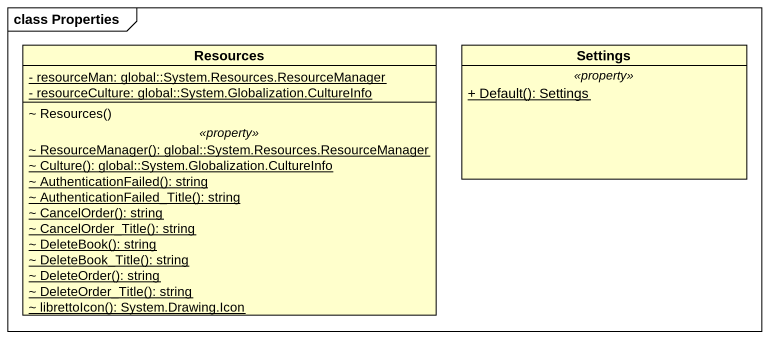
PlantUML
@startuml
mainframe class Properties
hide circle
hide empty members
skinparam classAttributeIconSize 0
class Resources {
  {static} - resourceMan: global::System.Resources.ResourceManager
  {static} - resourceCulture: global::System.Globalization.CultureInfo
  --
  ~ Resources()
  .. <<property>> ..
  {static} ~ ResourceManager(): global::System.Resources.ResourceManager
  {static} ~ Culture(): global::System.Globalization.CultureInfo
  {static} ~ AuthenticationFailed(): string
  {static} ~ AuthenticationFailed_Title(): string
  {static} ~ CancelOrder(): string
  {static} ~ CancelOrder_Title(): string
  {static} ~ DeleteBook(): string
  {static} ~ DeleteBook_Title(): string
  {static} ~ DeleteOrder(): string
  {static} ~ DeleteOrder_Title(): string
  {static} ~ librettoIcon(): System.Drawing.Icon
}
class Settings {
  .. <<property>> ..
  {static} + Default(): Settings
}
@enduml
